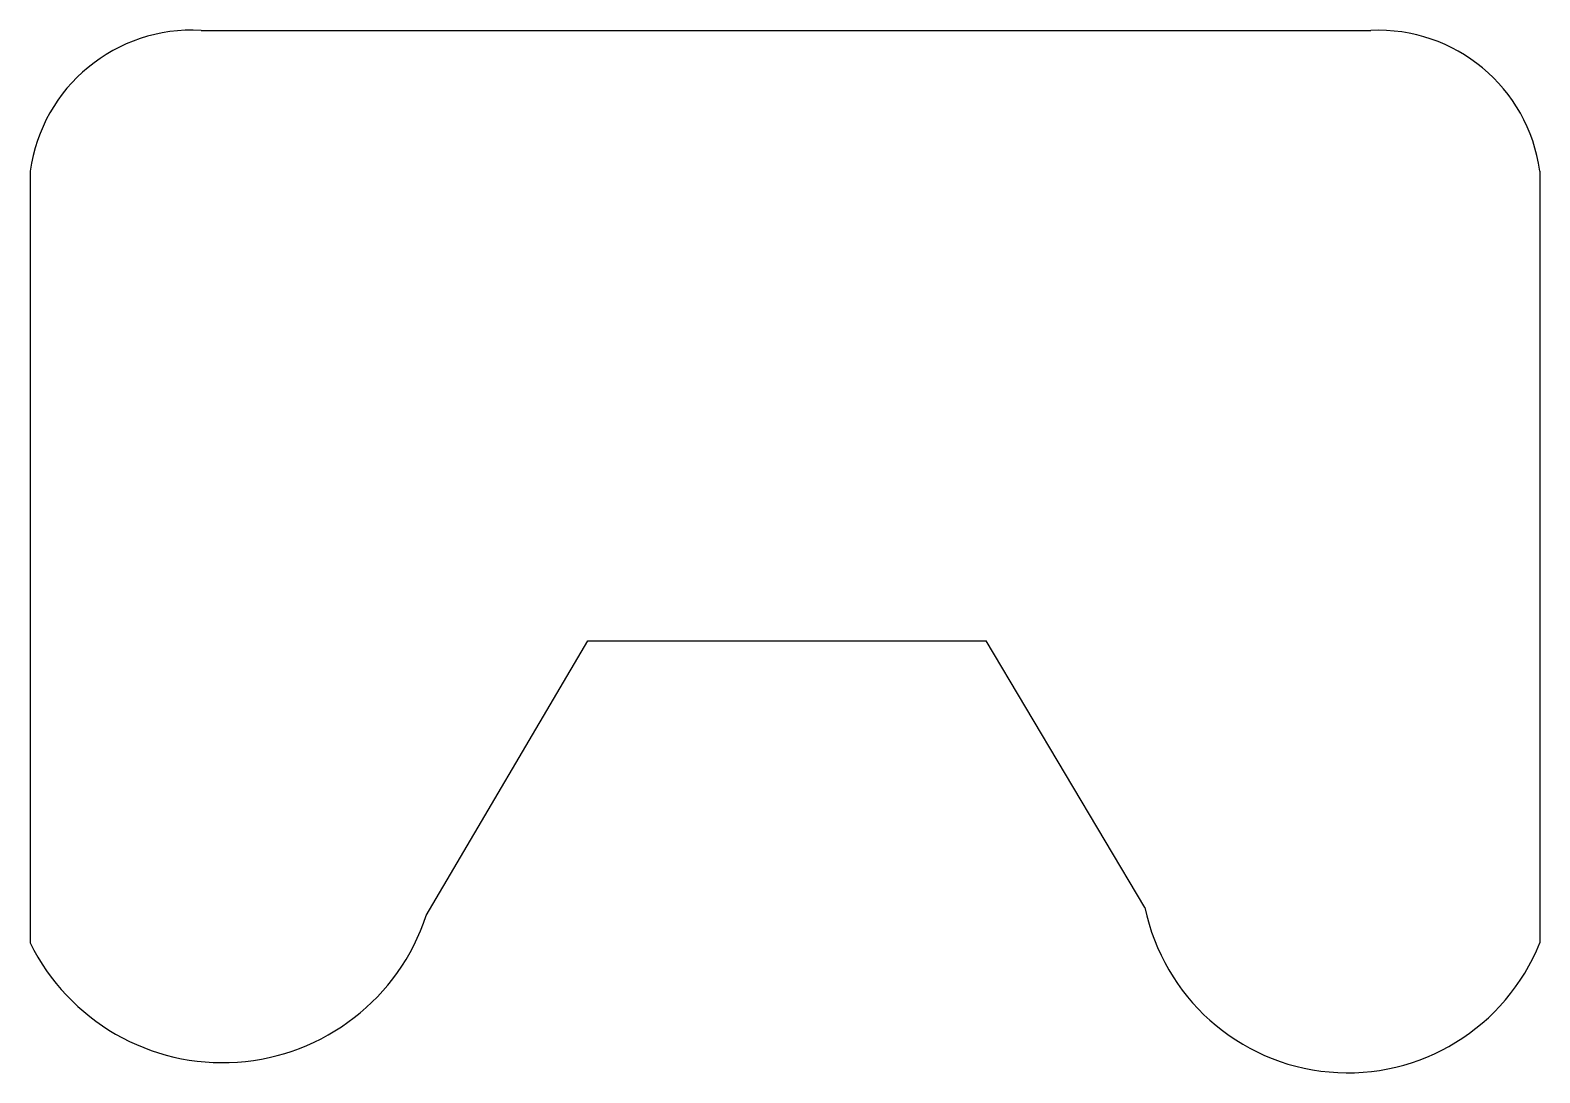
# Model space of a CAD drawing. Header units: millimetres. Extents: x 2731.2 to 2829, y 1934.7 to 2002.3.
import ezdxf

# ---------------------------------------------------------------- set-up
doc = ezdxf.new("R2010")
doc.units = ezdxf.units.MM

msp = doc.modelspace()

# ---------------------------------------------------------------- linework, layer by layer
for p, q in [((2742.243, 2002.248), (2818.016, 2002.248)), ((2731.174, 1993.14), (2731.174, 1943.14)), ((2828.963, 1993.142), (2828.963, 1943.142)), ((2756.829, 1944.904), (2767.306, 1962.697)), ((2767.306, 1962.697), (2793.102, 1962.697)), ((2803.386, 1945.432), (2793.102, 1962.697))]:
    msp.add_line(p, q)
for centre, radius, start, end in [((2741.645, 1991.695), 10.57, 86.75754, 172.13901), ((2818.507, 1991.705), 10.554, 7.82793, 92.66724), ((2816.519, 1948.129), 13.406, 191.60664, 338.16163), ((2743.641, 1949.275), 13.894, 206.20334, 341.66209)]:
    msp.add_arc(centre, radius, start, end)

doc.saveas('drawing.dxf')
